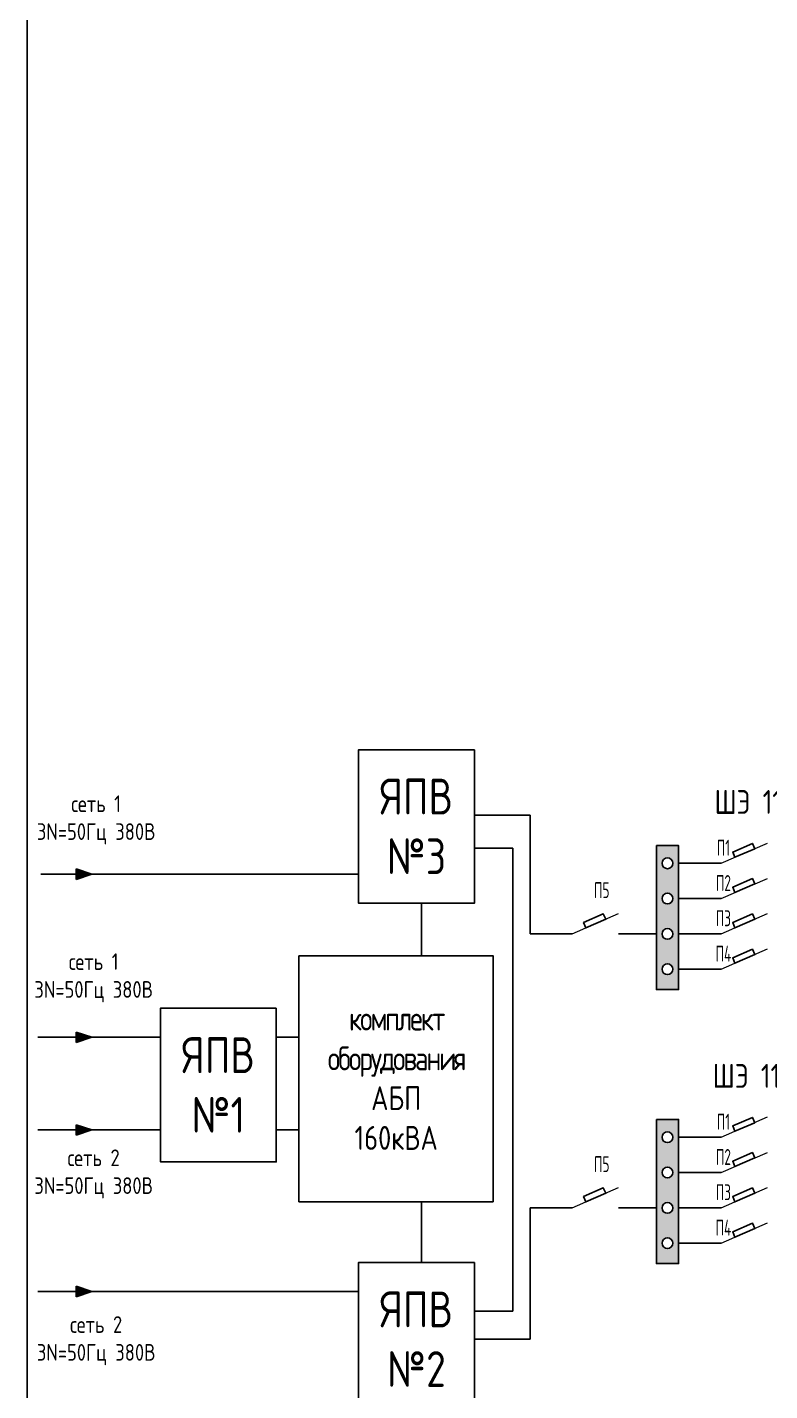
# Model space of a CAD drawing. Header units: millimetres. Extents: x 478 to 775, y 525 to 945.
# Drawn here: x 477.8 to 533.9, y 748.8 to 851.7 of the extents above; entities that cross this region are included whole.
import ezdxf

# ---------------------------------------------------------------- set-up
doc = ezdxf.new("R2010")
doc.units = ezdxf.units.MM
doc.header["$LTSCALE"] = 0.1
doc.styles.add('стиль1', font='txt.shx', dxfattribs={"width": 0.75, "height": 1.2})

msp = doc.modelspace()

# ---------------------------------------------------------------- hatches: boundary and pattern name
h = msp.add_hatch(color=256)
h.paths.add_polyline_path([(526.98, 789.92), (525.3, 789.92), (525.3, 779.05), (526.98, 779.05)])
h.paths.add_polyline_path([(525.73, 788.58, -1), (526.55, 788.58, -1)], flags=16)
h.paths.add_polyline_path([(526.55, 785.92, -1), (525.73, 785.92, -1)], flags=16)
h.paths.add_polyline_path([(526.55, 783.25, -1), (525.73, 783.25, -1)], flags=16)
h.paths.add_polyline_path([(526.55, 780.59, -1), (525.73, 780.59, -1)], flags=16)
h = msp.add_hatch(color=256)
h.paths.add_polyline_path([(481.53, 788.15), (481.53, 787.76), (482.7, 787.76)])
h.paths.add_polyline_path([(482.7, 787.76), (481.53, 787.76), (481.53, 787.36)])
h = msp.add_hatch(color=256)
h.paths.add_polyline_path([(481.53, 775.85), (481.53, 775.45), (482.7, 775.45)])
h.paths.add_polyline_path([(482.7, 775.45), (481.53, 775.45), (481.53, 775.05)])
h = msp.add_hatch(color=256)
h.paths.add_polyline_path([(481.53, 768.85), (481.53, 768.46), (482.7, 768.46)])
h.paths.add_polyline_path([(482.7, 768.46), (481.53, 768.46), (481.53, 768.06)])
h = msp.add_hatch(color=256)
h.paths.add_polyline_path([(525.3, 758.38), (526.98, 758.38), (526.98, 769.25), (525.3, 769.25)])
h.paths.add_polyline_path([(526.55, 767.91, -1), (525.73, 767.91, -1)], flags=16)
h.paths.add_polyline_path([(526.55, 765.25, -1), (525.73, 765.25, -1)], flags=16)
h.paths.add_polyline_path([(526.55, 762.58, -1), (525.73, 762.58, -1)], flags=16)
h.paths.add_polyline_path([(526.55, 759.92, -1), (525.73, 759.92, -1)], flags=16)
h = msp.add_hatch(color=256)
h.paths.add_polyline_path([(481.53, 756.67), (481.53, 756.27), (482.7, 756.27)])
h.paths.add_polyline_path([(482.7, 756.27), (481.53, 756.27), (481.53, 755.88)])

# ---------------------------------------------------------------- linework, layer by layer
for p, q in [((477.83, 945.25), (477.83, 525.25)), ((511.57, 792.21), (515.77, 792.21)), ((515.77, 792.21), (515.77, 783.25)), ((511.57, 789.73), (514.46, 789.73)), ((514.46, 789.73), (514.46, 754.79)), ((482.7, 787.76), (481.53, 788.15)), ((481.53, 788.15), (481.53, 787.36)), ((526.98, 788.58), (530.19, 788.58)), ((502.83, 787.76), (478.86, 787.76)), ((482.7, 787.76), (481.53, 787.36)), ((526.98, 785.92), (530.19, 785.92)), ((507.59, 785.56), (507.59, 781.6)), ((515.77, 783.25), (518.94, 783.25)), ((522.45, 783.25), (525.3, 783.25)), ((526.98, 783.25), (530.19, 783.25)), ((526.98, 780.59), (530.19, 780.59)), ((482.7, 775.45), (481.53, 775.85)), ((481.53, 775.85), (481.53, 775.05)), ((487.89, 775.45), (478.62, 775.45)), ((482.7, 775.45), (481.53, 775.05)), ((496.62, 775.45), (498.33, 775.45)), ((487.89, 768.46), (478.62, 768.46)), ((482.7, 768.46), (481.53, 768.85)), ((481.53, 768.85), (481.53, 768.06)), ((482.7, 768.46), (481.53, 768.06)), ((496.62, 768.46), (498.33, 768.46)), ((526.98, 767.91), (530.19, 767.91)), ((526.98, 765.25), (530.19, 765.25)), ((507.59, 763.05), (507.59, 758.47)), ((515.77, 752.67), (515.77, 762.58)), ((515.77, 762.58), (518.94, 762.58)), ((522.45, 762.58), (525.3, 762.58)), ((526.98, 762.58), (530.19, 762.58)), ((526.98, 759.92), (530.19, 759.92)), ((502.83, 756.27), (478.62, 756.27)), ((482.7, 756.27), (481.53, 756.67)), ((481.53, 756.67), (481.53, 755.88)), ((482.7, 756.27), (481.53, 755.88)), ((514.46, 754.79), (511.57, 754.79)), ((511.57, 752.67), (515.77, 752.67))]:
    msp.add_line(p, q)
at = {"lineweight": 15}
for p, q in [((530.19, 788.58), (533.7, 790.11)), ((530.19, 785.92), (533.7, 787.44)), ((518.94, 783.25), (522.45, 784.78)), ((530.19, 783.25), (533.7, 784.78)), ((530.19, 780.59), (533.7, 782.12)), ((530.19, 767.91), (533.7, 769.44)), ((530.19, 765.25), (533.7, 766.77)), ((518.94, 762.58), (522.45, 764.11)), ((530.19, 762.58), (533.7, 764.11)), ((530.19, 759.92), (533.7, 761.45))]:
    msp.add_line(p, q, dxfattribs=at)
for points in [[(511.57, 797.15), (502.83, 797.15), (502.83, 785.56), (511.57, 785.56)], [(531.23, 789.03), (532.72, 789.68), (532.55, 790.08), (531.06, 789.43)], [(525.3, 789.92), (526.98, 789.92), (526.98, 779.05), (525.3, 779.05)], [(531.23, 786.37), (532.72, 787.02), (532.55, 787.42), (531.06, 786.77)], [(519.98, 783.71), (521.48, 784.36), (521.3, 784.76), (519.81, 784.11)], [(531.23, 783.71), (532.72, 784.36), (532.55, 784.76), (531.06, 784.11)], [(531.23, 781.05), (532.72, 781.7), (532.55, 782.1), (531.06, 781.45)], [(498.33, 781.6), (512.98, 781.6), (512.98, 763.05), (498.33, 763.05)], [(496.62, 777.65), (487.89, 777.65), (487.89, 766.05), (496.62, 766.05)], [(525.3, 769.25), (526.98, 769.25), (526.98, 758.38), (525.3, 758.38)], [(531.23, 768.36), (532.72, 769.01), (532.55, 769.41), (531.06, 768.76)], [(531.23, 765.7), (532.72, 766.35), (532.55, 766.75), (531.06, 766.1)], [(519.98, 763.04), (521.48, 763.69), (521.3, 764.09), (519.81, 763.44)], [(531.23, 763.04), (532.72, 763.69), (532.55, 764.09), (531.06, 763.44)], [(531.23, 760.38), (532.72, 761.03), (532.55, 761.43), (531.06, 760.78)], [(511.57, 758.47), (502.83, 758.47), (502.83, 746.87), (511.57, 746.87)]]:
    msp.add_lwpolyline(points, close=True)
for centre in [(526.14, 788.58), (526.14, 785.92), (526.14, 783.25), (526.14, 780.59), (526.14, 767.91), (526.14, 765.25), (526.14, 762.58), (526.14, 759.92)]:
    msp.add_circle(centre, 0.407)

# ---------------------------------------------------------------- texts
at = {"attachment_point": 5}
for s, insert, char_height, width in [('{\\fGOST|b0|i0|c204|p34;ЯПВ №3}', (507.2, 791.36), 2.7, 8.7353), ('{\\fGOST|b0|i0|c204|p34;сеть 1\\P3N=50Гц 380В}', (483.03, 791.85), 1.26, 14.056), ('{\\fGOST|b0|i0|c204|p34;ШЭ 116 №1}', (534.56, 793.21), 1.8, 17.4336), ('{\\fGOST|b0|i0|c204|p34;сеть 1\\P3N=50Гц 380В}', (482.84, 779.94), 1.26, 14.056), ('{\\fGOST|b0|i0|c204|p34;\\T0.75;комплект оборудования \\T1;АБП 160кВА}', (505.67, 772.36), 1.8, 8.7353), ('{\\fGOST|b0|i0|c204|p34;ЯПВ №1}', (492.25, 771.85), 2.7, 8.7353), ('{\\fGOST|b0|i0|c204|p34;ШЭ 116 №2}', (534.56, 772.54), 1.8, 17.4336), ('{\\fGOST|b0|i0|c204|p34;сеть 2\\P3N=50Гц 380В}', (482.84, 765.14), 1.26, 14.056), ('{\\fGOST|b0|i0|c204|p34;ЯПВ №2}', (507.2, 752.67), 2.7, 8.7353), ('{\\fGOST|b0|i0|c204|p34;сеть 2\\P3N=50Гц 380В}', (483.03, 752.56), 1.26, 14.056)]:
    msp.add_mtext(s, dxfattribs=dict(at, insert=insert, char_height=char_height, width=width))
at = {"char_height": 1.2, "width": 14.6601, "attachment_point": 5, "style": 'стиль1'}
for s, insert in [('{\\fGOST|b0|i0|c204|p34;П1}', (530.36, 789.75)), ('{\\fGOST|b0|i0|c204|p34;П5}', (521.18, 786.55)), ('{\\fGOST|b0|i0|c204|p34;П2}', (530.36, 787.09)), ('{\\fGOST|b0|i0|c204|p34;П3}', (530.36, 784.43)), ('{\\fGOST|b0|i0|c204|p34;П4}', (530.36, 781.76)), ('{\\fGOST|b0|i0|c204|p34;П1}', (530.36, 769.08)), ('{\\fGOST|b0|i0|c204|p34;П5}', (521.18, 765.88)), ('{\\fGOST|b0|i0|c204|p34;П2}', (530.36, 766.42)), ('{\\fGOST|b0|i0|c204|p34;П3}', (530.36, 763.76)), ('{\\fGOST|b0|i0|c204|p34;П4}', (530.36, 761.09))]:
    msp.add_mtext(s, dxfattribs=dict(at, insert=insert))

doc.saveas('drawing.dxf')
